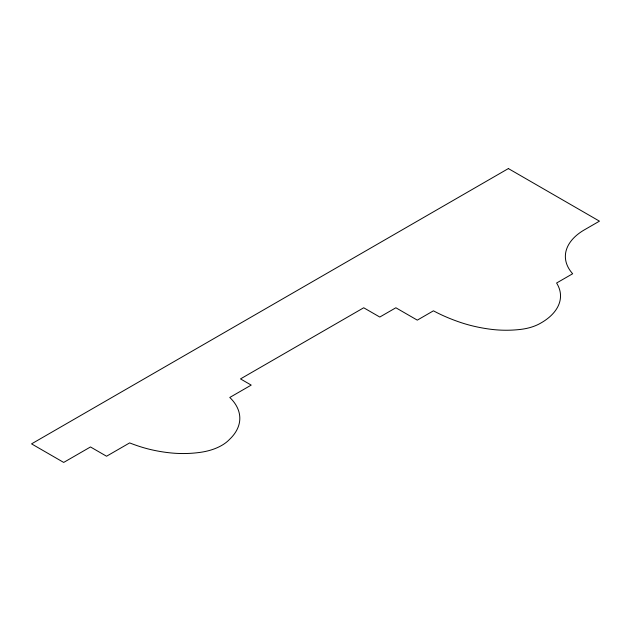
<?xml version="1.0" encoding="UTF-8"?>
<svg xmlns="http://www.w3.org/2000/svg" width="631" height="631" viewBox="0 0 631 631"><rect width="100%" height="100%" fill="white"/><g stroke="black" fill="none" stroke-linecap="round" stroke-linejoin="round"><path stroke-width="0.95" d="M508.373 168.572L31.55 443.869L63.692 462.428L90.485 446.961L106.552 456.237L129.639 442.907A134.269 77.518 0 0 0 140.145 446.645A98.515 56.877 0 0 0 170.252 452.869A72.068 41.607 0 0 0 200.713 452.293A45.329 26.171 0 0 0 229.471 439.452A69.994 40.408 0 0 0 229.779 397.467L251.209 385.099L240.498 378.908L363.716 307.77L379.791 317.046L395.866 307.77L417.296 320.138L433.434 310.823A152.655 88.135 0 0 0 460.228 322.338A105.756 61.057 0 0 0 490.255 329.208A71.902 41.512 0 0 0 520.717 329.39A39.169 22.613 0 0 0 540.515 323.23A65.798 37.986 0 0 0 556.589 283.019L572.664 273.744A65.277 37.686 0 0 1 583.375 230.441L599.45 221.158L508.373 168.572"/></g></svg>
